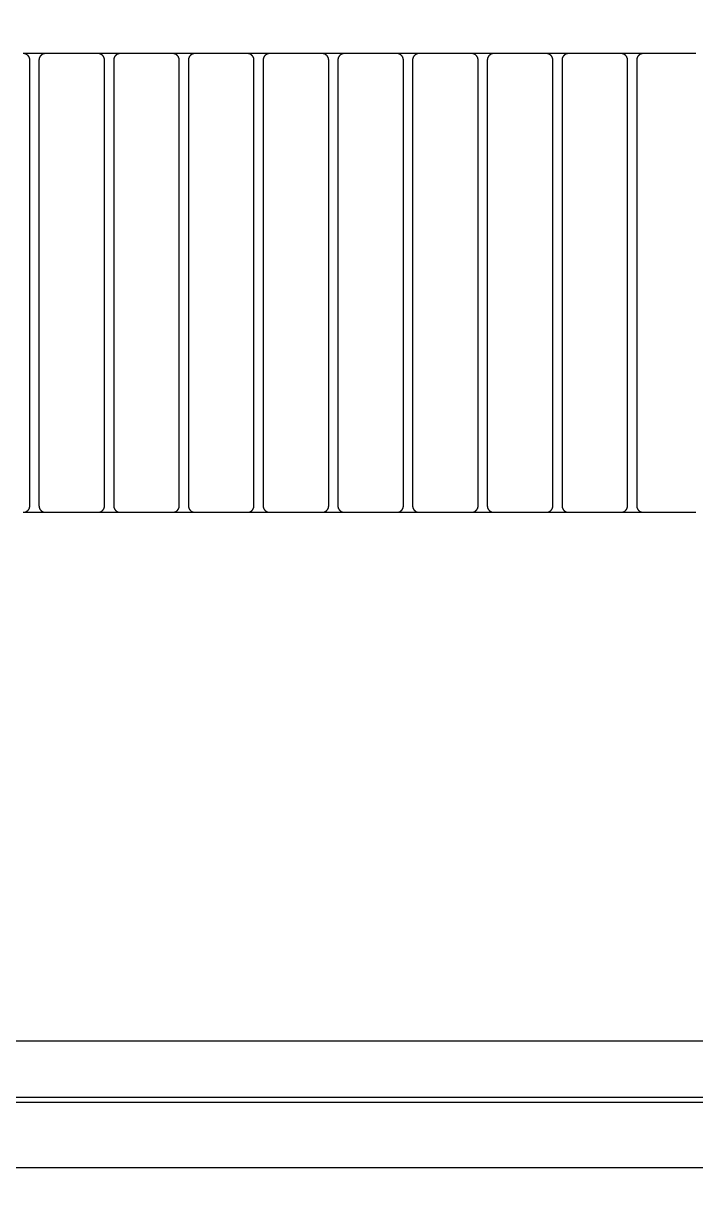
# Model space of a CAD drawing. Header units: millimetres. Extents: x -58335 to 291665, y -66693 to 213307.
# Drawn here: x 172670 to 173183, y -16766 to -15879 of the extents above; entities that cross this region are included whole.
import ezdxf

# ---------------------------------------------------------------- set-up
doc = ezdxf.new("R2010")
doc.units = ezdxf.units.MM
doc.header["$LTSCALE"] = 1000
for name, color, linetype in [('X-SITE$0$-MY-계획선', 253, 'Continuous'), ('X-SITE$0$-MY-녹지', 254, 'Continuous'), ('X-SITE$0$-MY-시설선', 254, 'Continuous'), ('X-SITE$0$-MY-시설선 wood', 254, 'Continuous')]:
    doc.layers.add(name, color=color, linetype=linetype)
pattern_1 = [(0, (-29382.5, 14650.24), (317.5, 317.5), [158.75, -476.25]), (90, (-29303.13, 14570.87), (-317.5, 317.5), [158.75, -476.25])]

# ---------------------------------------------------------------- blocks, each defined once
blk = doc.blocks.new('X-SITE$0$GPSP-100')
at = {"layer": 'X-SITE$0$-MY-시설선'}
for points in [[(2211.22, -750), (2227.78, -750)], [(2268.22, -750), (2284.78, -750)], [(2325.22, -750), (2341.78, -750)], [(2382.22, -750), (2398.78, -750)], [(2439.22, -750), (2455.78, -750)], [(2496.22, -750), (2512.78, -750)], [(2553.22, -750), (2569.78, -750)], [(2610.22, -750), (2626.78, -750)], [(2667.22, -750), (2683.78, -750)], [(2227.78, -1100), (2211.22, -1100)], [(2284.78, -1100), (2268.22, -1100)], [(2341.78, -1100), (2325.22, -1100)], [(2398.78, -1100), (2382.22, -1100)], [(2455.78, -1100), (2439.22, -1100)], [(2512.78, -1100), (2496.22, -1100)], [(2569.78, -1100), (2553.22, -1100)], [(2626.78, -1100), (2610.22, -1100)], [(2683.78, -1100), (2667.22, -1100)], [(1771.5, -1503.5), (2778.5, -1503.5)], [(2900, -1550), (400, -1550)], [(1771.5, -1546.5), (2778.5, -1546.5)]]:
    blk.add_lwpolyline(points, dxfattribs=at)
at = {"layer": 'X-SITE$0$-MY-시설선 wood'}
for points in [[(2171, -750), (2211, -750)], [(2211, -750), (2211.11, -750), (2211.22, -750), (2211.34, -750.01), (2211.45, -750.02), (2211.56, -750.03), (2211.68, -750.05), (2211.79, -750.06), (2211.91, -750.08), (2212.03, -750.11), (2212.14, -750.13), (2212.26, -750.16), (2212.38, -750.19), (2212.49, -750.23), (2212.61, -750.27), (2212.72, -750.31), (2212.84, -750.35), (2212.96, -750.4), (2213.07, -750.45), (2213.18, -750.5), (2213.3, -750.56), (2213.41, -750.62), (2213.52, -750.68), (2213.63, -750.75), (2213.74, -750.82), (2213.84, -750.89), (2213.95, -750.96), (2214.05, -751.04), (2214.15, -751.12), (2214.25, -751.2), (2214.35, -751.29), (2214.44, -751.37), (2214.54, -751.46), (2214.63, -751.56), (2214.71, -751.65), (2214.8, -751.75), (2214.88, -751.85), (2214.96, -751.95), (2215.04, -752.05), (2215.11, -752.16), (2215.18, -752.26), (2215.25, -752.37), (2215.32, -752.48), (2215.38, -752.59), (2215.44, -752.7), (2215.5, -752.82), (2215.55, -752.93), (2215.6, -753.04), (2215.65, -753.16), (2215.69, -753.28), (2215.73, -753.39), (2215.77, -753.51), (2215.81, -753.62), (2215.84, -753.74), (2215.87, -753.86), (2215.89, -753.97), (2215.92, -754.09), (2215.94, -754.21), (2215.95, -754.32), (2215.97, -754.44), (2215.98, -754.55), (2215.99, -754.66), (2216, -754.78), (2216, -754.89), (2216, -755)], [(2223, -755), (2223, -754.89), (2223, -754.78), (2223.01, -754.66), (2223.02, -754.55), (2223.03, -754.44), (2223.05, -754.32), (2223.06, -754.21), (2223.08, -754.09), (2223.11, -753.97), (2223.13, -753.86), (2223.16, -753.74), (2223.19, -753.62), (2223.23, -753.51), (2223.27, -753.39), (2223.31, -753.28), (2223.35, -753.16), (2223.4, -753.04), (2223.45, -752.93), (2223.5, -752.82), (2223.56, -752.7), (2223.62, -752.59), (2223.68, -752.48), (2223.75, -752.37), (2223.82, -752.26), (2223.89, -752.16), (2223.96, -752.05), (2224.04, -751.95), (2224.12, -751.85), (2224.2, -751.75), (2224.29, -751.65), (2224.37, -751.56), (2224.46, -751.46), (2224.56, -751.37), (2224.65, -751.29), (2224.75, -751.2), (2224.85, -751.12), (2224.95, -751.04), (2225.05, -750.96), (2225.16, -750.89), (2225.26, -750.82), (2225.37, -750.75), (2225.48, -750.68), (2225.59, -750.62), (2225.7, -750.56), (2225.82, -750.5), (2225.93, -750.45), (2226.04, -750.4), (2226.16, -750.35), (2226.28, -750.31), (2226.39, -750.27), (2226.51, -750.23), (2226.62, -750.19), (2226.74, -750.16), (2226.86, -750.13), (2226.97, -750.11), (2227.09, -750.08), (2227.21, -750.06), (2227.32, -750.05), (2227.44, -750.03), (2227.55, -750.02), (2227.66, -750.01), (2227.78, -750), (2227.89, -750), (2228, -750)], [(2228, -750), (2268, -750)], [(2268, -750), (2268.11, -750), (2268.22, -750), (2268.34, -750.01), (2268.45, -750.02), (2268.56, -750.03), (2268.68, -750.05), (2268.79, -750.06), (2268.91, -750.08), (2269.03, -750.11), (2269.14, -750.13), (2269.26, -750.16), (2269.38, -750.19), (2269.49, -750.23), (2269.61, -750.27), (2269.72, -750.31), (2269.84, -750.35), (2269.96, -750.4), (2270.07, -750.45), (2270.18, -750.5), (2270.3, -750.56), (2270.41, -750.62), (2270.52, -750.68), (2270.63, -750.75), (2270.74, -750.82), (2270.84, -750.89), (2270.95, -750.96), (2271.05, -751.04), (2271.15, -751.12), (2271.25, -751.2), (2271.35, -751.29), (2271.44, -751.37), (2271.54, -751.46), (2271.63, -751.56), (2271.71, -751.65), (2271.8, -751.75), (2271.88, -751.85), (2271.96, -751.95), (2272.04, -752.05), (2272.11, -752.16), (2272.18, -752.26), (2272.25, -752.37), (2272.32, -752.48), (2272.38, -752.59), (2272.44, -752.7), (2272.5, -752.82), (2272.55, -752.93), (2272.6, -753.04), (2272.65, -753.16), (2272.69, -753.28), (2272.73, -753.39), (2272.77, -753.51), (2272.81, -753.62), (2272.84, -753.74), (2272.87, -753.86), (2272.89, -753.97), (2272.92, -754.09), (2272.94, -754.21), (2272.95, -754.32), (2272.97, -754.44), (2272.98, -754.55), (2272.99, -754.66), (2273, -754.78), (2273, -754.89), (2273, -755)], [(2280, -755), (2280, -754.89), (2280, -754.78), (2280.01, -754.66), (2280.02, -754.55), (2280.03, -754.44), (2280.05, -754.32), (2280.06, -754.21), (2280.08, -754.09), (2280.11, -753.97), (2280.13, -753.86), (2280.16, -753.74), (2280.19, -753.62), (2280.23, -753.51), (2280.27, -753.39), (2280.31, -753.28), (2280.35, -753.16), (2280.4, -753.04), (2280.45, -752.93), (2280.5, -752.82), (2280.56, -752.7), (2280.62, -752.59), (2280.68, -752.48), (2280.75, -752.37), (2280.82, -752.26), (2280.89, -752.16), (2280.96, -752.05), (2281.04, -751.95), (2281.12, -751.85), (2281.2, -751.75), (2281.29, -751.65), (2281.37, -751.56), (2281.46, -751.46), (2281.56, -751.37), (2281.65, -751.29), (2281.75, -751.2), (2281.85, -751.12), (2281.95, -751.04), (2282.05, -750.96), (2282.16, -750.89), (2282.26, -750.82), (2282.37, -750.75), (2282.48, -750.68), (2282.59, -750.62), (2282.7, -750.56), (2282.82, -750.5), (2282.93, -750.45), (2283.04, -750.4), (2283.16, -750.35), (2283.28, -750.31), (2283.39, -750.27), (2283.51, -750.23), (2283.62, -750.19), (2283.74, -750.16), (2283.86, -750.13), (2283.97, -750.11), (2284.09, -750.08), (2284.21, -750.06), (2284.32, -750.05), (2284.44, -750.03), (2284.55, -750.02), (2284.66, -750.01), (2284.78, -750), (2284.89, -750), (2285, -750)], [(2285, -750), (2325, -750)], [(2325, -750), (2325.11, -750), (2325.22, -750), (2325.34, -750.01), (2325.45, -750.02), (2325.56, -750.03), (2325.68, -750.05), (2325.79, -750.06), (2325.91, -750.08), (2326.03, -750.11), (2326.14, -750.13), (2326.26, -750.16), (2326.38, -750.19), (2326.49, -750.23), (2326.61, -750.27), (2326.72, -750.31), (2326.84, -750.35), (2326.96, -750.4), (2327.07, -750.45), (2327.18, -750.5), (2327.3, -750.56), (2327.41, -750.62), (2327.52, -750.68), (2327.63, -750.75), (2327.74, -750.82), (2327.84, -750.89), (2327.95, -750.96), (2328.05, -751.04), (2328.15, -751.12), (2328.25, -751.2), (2328.35, -751.29), (2328.44, -751.37), (2328.54, -751.46), (2328.63, -751.56), (2328.71, -751.65), (2328.8, -751.75), (2328.88, -751.85), (2328.96, -751.95), (2329.04, -752.05), (2329.11, -752.16), (2329.18, -752.26), (2329.25, -752.37), (2329.32, -752.48), (2329.38, -752.59), (2329.44, -752.7), (2329.5, -752.82), (2329.55, -752.93), (2329.6, -753.04), (2329.65, -753.16), (2329.69, -753.28), (2329.73, -753.39), (2329.77, -753.51), (2329.81, -753.62), (2329.84, -753.74), (2329.87, -753.86), (2329.89, -753.97), (2329.92, -754.09), (2329.94, -754.21), (2329.95, -754.32), (2329.97, -754.44), (2329.98, -754.55), (2329.99, -754.66), (2330, -754.78), (2330, -754.89), (2330, -755)], [(2337, -755), (2337, -754.89), (2337, -754.78), (2337.01, -754.66), (2337.02, -754.55), (2337.03, -754.44), (2337.05, -754.32), (2337.06, -754.21), (2337.08, -754.09), (2337.11, -753.97), (2337.13, -753.86), (2337.16, -753.74), (2337.19, -753.62), (2337.23, -753.51), (2337.27, -753.39), (2337.31, -753.28), (2337.35, -753.16), (2337.4, -753.04), (2337.45, -752.93), (2337.5, -752.82), (2337.56, -752.7), (2337.62, -752.59), (2337.68, -752.48), (2337.75, -752.37), (2337.82, -752.26), (2337.89, -752.16), (2337.96, -752.05), (2338.04, -751.95), (2338.12, -751.85), (2338.2, -751.75), (2338.29, -751.65), (2338.37, -751.56), (2338.46, -751.46), (2338.56, -751.37), (2338.65, -751.29), (2338.75, -751.2), (2338.85, -751.12), (2338.95, -751.04), (2339.05, -750.96), (2339.16, -750.89), (2339.26, -750.82), (2339.37, -750.75), (2339.48, -750.68), (2339.59, -750.62), (2339.7, -750.56), (2339.82, -750.5), (2339.93, -750.45), (2340.04, -750.4), (2340.16, -750.35), (2340.28, -750.31), (2340.39, -750.27), (2340.51, -750.23), (2340.62, -750.19), (2340.74, -750.16), (2340.86, -750.13), (2340.97, -750.11), (2341.09, -750.08), (2341.21, -750.06), (2341.32, -750.05), (2341.44, -750.03), (2341.55, -750.02), (2341.66, -750.01), (2341.78, -750), (2341.89, -750), (2342, -750)], [(2342, -750), (2382, -750)], [(2382, -750), (2382.11, -750), (2382.22, -750), (2382.34, -750.01), (2382.45, -750.02), (2382.56, -750.03), (2382.68, -750.05), (2382.79, -750.06), (2382.91, -750.08), (2383.03, -750.11), (2383.14, -750.13), (2383.26, -750.16), (2383.38, -750.19), (2383.49, -750.23), (2383.61, -750.27), (2383.72, -750.31), (2383.84, -750.35), (2383.96, -750.4), (2384.07, -750.45), (2384.18, -750.5), (2384.3, -750.56), (2384.41, -750.62), (2384.52, -750.68), (2384.63, -750.75), (2384.74, -750.82), (2384.84, -750.89), (2384.95, -750.96), (2385.05, -751.04), (2385.15, -751.12), (2385.25, -751.2), (2385.35, -751.29), (2385.44, -751.37), (2385.54, -751.46), (2385.63, -751.56), (2385.71, -751.65), (2385.8, -751.75), (2385.88, -751.85), (2385.96, -751.95), (2386.04, -752.05), (2386.11, -752.16), (2386.18, -752.26), (2386.25, -752.37), (2386.32, -752.48), (2386.38, -752.59), (2386.44, -752.7), (2386.5, -752.82), (2386.55, -752.93), (2386.6, -753.04), (2386.65, -753.16), (2386.69, -753.28), (2386.73, -753.39), (2386.77, -753.51), (2386.81, -753.62), (2386.84, -753.74), (2386.87, -753.86), (2386.89, -753.97), (2386.92, -754.09), (2386.94, -754.21), (2386.95, -754.32), (2386.97, -754.44), (2386.98, -754.55), (2386.99, -754.66), (2387, -754.78), (2387, -754.89), (2387, -755)], [(2394, -755), (2394, -754.89), (2394, -754.78), (2394.01, -754.66), (2394.02, -754.55), (2394.03, -754.44), (2394.05, -754.32), (2394.06, -754.21), (2394.08, -754.09), (2394.11, -753.97), (2394.13, -753.86), (2394.16, -753.74), (2394.19, -753.62), (2394.23, -753.51), (2394.27, -753.39), (2394.31, -753.28), (2394.35, -753.16), (2394.4, -753.04), (2394.45, -752.93), (2394.5, -752.82), (2394.56, -752.7), (2394.62, -752.59), (2394.68, -752.48), (2394.75, -752.37), (2394.82, -752.26), (2394.89, -752.16), (2394.96, -752.05), (2395.04, -751.95), (2395.12, -751.85), (2395.2, -751.75), (2395.29, -751.65), (2395.37, -751.56), (2395.46, -751.46), (2395.56, -751.37), (2395.65, -751.29), (2395.75, -751.2), (2395.85, -751.12), (2395.95, -751.04), (2396.05, -750.96), (2396.16, -750.89), (2396.26, -750.82), (2396.37, -750.75), (2396.48, -750.68), (2396.59, -750.62), (2396.7, -750.56), (2396.82, -750.5), (2396.93, -750.45), (2397.04, -750.4), (2397.16, -750.35), (2397.28, -750.31), (2397.39, -750.27), (2397.51, -750.23), (2397.62, -750.19), (2397.74, -750.16), (2397.86, -750.13), (2397.97, -750.11), (2398.09, -750.08), (2398.21, -750.06), (2398.32, -750.05), (2398.44, -750.03), (2398.55, -750.02), (2398.66, -750.01), (2398.78, -750), (2398.89, -750), (2399, -750)], [(2399, -750), (2439, -750)], [(2439, -750), (2439.11, -750), (2439.22, -750), (2439.34, -750.01), (2439.45, -750.02), (2439.56, -750.03), (2439.68, -750.05), (2439.79, -750.06), (2439.91, -750.08), (2440.03, -750.11), (2440.14, -750.13), (2440.26, -750.16), (2440.38, -750.19), (2440.49, -750.23), (2440.61, -750.27), (2440.72, -750.31), (2440.84, -750.35), (2440.96, -750.4), (2441.07, -750.45), (2441.18, -750.5), (2441.3, -750.56), (2441.41, -750.62), (2441.52, -750.68), (2441.63, -750.75), (2441.74, -750.82), (2441.84, -750.89), (2441.95, -750.96), (2442.05, -751.04), (2442.15, -751.12), (2442.25, -751.2), (2442.35, -751.29), (2442.44, -751.37), (2442.54, -751.46), (2442.63, -751.56), (2442.71, -751.65), (2442.8, -751.75), (2442.88, -751.85), (2442.96, -751.95), (2443.04, -752.05), (2443.11, -752.16), (2443.18, -752.26), (2443.25, -752.37), (2443.32, -752.48), (2443.38, -752.59), (2443.44, -752.7), (2443.5, -752.82), (2443.55, -752.93), (2443.6, -753.04), (2443.65, -753.16), (2443.69, -753.28), (2443.73, -753.39), (2443.77, -753.51), (2443.81, -753.62), (2443.84, -753.74), (2443.87, -753.86), (2443.89, -753.97), (2443.92, -754.09), (2443.94, -754.21), (2443.95, -754.32), (2443.97, -754.44), (2443.98, -754.55), (2443.99, -754.66), (2444, -754.78), (2444, -754.89), (2444, -755)], [(2451, -755), (2451, -754.89), (2451, -754.78), (2451.01, -754.66), (2451.02, -754.55), (2451.03, -754.44), (2451.05, -754.32), (2451.06, -754.21), (2451.08, -754.09), (2451.11, -753.97), (2451.13, -753.86), (2451.16, -753.74), (2451.19, -753.62), (2451.23, -753.51), (2451.27, -753.39), (2451.31, -753.28), (2451.35, -753.16), (2451.4, -753.04), (2451.45, -752.93), (2451.5, -752.82), (2451.56, -752.7), (2451.62, -752.59), (2451.68, -752.48), (2451.75, -752.37), (2451.82, -752.26), (2451.89, -752.16), (2451.96, -752.05), (2452.04, -751.95), (2452.12, -751.85), (2452.2, -751.75), (2452.29, -751.65), (2452.37, -751.56), (2452.46, -751.46), (2452.56, -751.37), (2452.65, -751.29), (2452.75, -751.2), (2452.85, -751.12), (2452.95, -751.04), (2453.05, -750.96), (2453.16, -750.89), (2453.26, -750.82), (2453.37, -750.75), (2453.48, -750.68), (2453.59, -750.62), (2453.7, -750.56), (2453.82, -750.5), (2453.93, -750.45), (2454.04, -750.4), (2454.16, -750.35), (2454.28, -750.31), (2454.39, -750.27), (2454.51, -750.23), (2454.62, -750.19), (2454.74, -750.16), (2454.86, -750.13), (2454.97, -750.11), (2455.09, -750.08), (2455.21, -750.06), (2455.32, -750.05), (2455.44, -750.03), (2455.55, -750.02), (2455.66, -750.01), (2455.78, -750), (2455.89, -750), (2456, -750)], [(2456, -750), (2496, -750)], [(2496, -750), (2496.11, -750), (2496.22, -750), (2496.34, -750.01), (2496.45, -750.02), (2496.56, -750.03), (2496.68, -750.05), (2496.79, -750.06), (2496.91, -750.08), (2497.03, -750.11), (2497.14, -750.13), (2497.26, -750.16), (2497.38, -750.19), (2497.49, -750.23), (2497.61, -750.27), (2497.72, -750.31), (2497.84, -750.35), (2497.96, -750.4), (2498.07, -750.45), (2498.18, -750.5), (2498.3, -750.56), (2498.41, -750.62), (2498.52, -750.68), (2498.63, -750.75), (2498.74, -750.82), (2498.84, -750.89), (2498.95, -750.96), (2499.05, -751.04), (2499.15, -751.12), (2499.25, -751.2), (2499.35, -751.29), (2499.44, -751.37), (2499.54, -751.46), (2499.63, -751.56), (2499.71, -751.65), (2499.8, -751.75), (2499.88, -751.85), (2499.96, -751.95), (2500.04, -752.05), (2500.11, -752.16), (2500.18, -752.26), (2500.25, -752.37), (2500.32, -752.48), (2500.38, -752.59), (2500.44, -752.7), (2500.5, -752.82), (2500.55, -752.93), (2500.6, -753.04), (2500.65, -753.16), (2500.69, -753.28), (2500.73, -753.39), (2500.77, -753.51), (2500.81, -753.62), (2500.84, -753.74), (2500.87, -753.86), (2500.89, -753.97), (2500.92, -754.09), (2500.94, -754.21), (2500.95, -754.32), (2500.97, -754.44), (2500.98, -754.55), (2500.99, -754.66), (2501, -754.78), (2501, -754.89), (2501, -755)], [(2508, -755), (2508, -754.89), (2508, -754.78), (2508.01, -754.66), (2508.02, -754.55), (2508.03, -754.44), (2508.05, -754.32), (2508.06, -754.21), (2508.08, -754.09), (2508.11, -753.97), (2508.13, -753.86), (2508.16, -753.74), (2508.19, -753.62), (2508.23, -753.51), (2508.27, -753.39), (2508.31, -753.28), (2508.35, -753.16), (2508.4, -753.04), (2508.45, -752.93), (2508.5, -752.82), (2508.56, -752.7), (2508.62, -752.59), (2508.68, -752.48), (2508.75, -752.37), (2508.82, -752.26), (2508.89, -752.16), (2508.96, -752.05), (2509.04, -751.95), (2509.12, -751.85), (2509.2, -751.75), (2509.29, -751.65), (2509.37, -751.56), (2509.46, -751.46), (2509.56, -751.37), (2509.65, -751.29), (2509.75, -751.2), (2509.85, -751.12), (2509.95, -751.04), (2510.05, -750.96), (2510.16, -750.89), (2510.26, -750.82), (2510.37, -750.75), (2510.48, -750.68), (2510.59, -750.62), (2510.7, -750.56), (2510.82, -750.5), (2510.93, -750.45), (2511.04, -750.4), (2511.16, -750.35), (2511.28, -750.31), (2511.39, -750.27), (2511.51, -750.23), (2511.62, -750.19), (2511.74, -750.16), (2511.86, -750.13), (2511.97, -750.11), (2512.09, -750.08), (2512.21, -750.06), (2512.32, -750.05), (2512.44, -750.03), (2512.55, -750.02), (2512.66, -750.01), (2512.78, -750), (2512.89, -750), (2513, -750)], [(2513, -750), (2553, -750)], [(2553, -750), (2553.11, -750), (2553.22, -750), (2553.34, -750.01), (2553.45, -750.02), (2553.56, -750.03), (2553.68, -750.05), (2553.79, -750.06), (2553.91, -750.08), (2554.03, -750.11), (2554.14, -750.13), (2554.26, -750.16), (2554.38, -750.19), (2554.49, -750.23), (2554.61, -750.27), (2554.72, -750.31), (2554.84, -750.35), (2554.96, -750.4), (2555.07, -750.45), (2555.18, -750.5), (2555.3, -750.56), (2555.41, -750.62), (2555.52, -750.68), (2555.63, -750.75), (2555.74, -750.82), (2555.84, -750.89), (2555.95, -750.96), (2556.05, -751.04), (2556.15, -751.12), (2556.25, -751.2), (2556.35, -751.29), (2556.44, -751.37), (2556.54, -751.46), (2556.63, -751.56), (2556.71, -751.65), (2556.8, -751.75), (2556.88, -751.85), (2556.96, -751.95), (2557.04, -752.05), (2557.11, -752.16), (2557.18, -752.26), (2557.25, -752.37), (2557.32, -752.48), (2557.38, -752.59), (2557.44, -752.7), (2557.5, -752.82), (2557.55, -752.93), (2557.6, -753.04), (2557.65, -753.16), (2557.69, -753.28), (2557.73, -753.39), (2557.77, -753.51), (2557.81, -753.62), (2557.84, -753.74), (2557.87, -753.86), (2557.89, -753.97), (2557.92, -754.09), (2557.94, -754.21), (2557.95, -754.32), (2557.97, -754.44), (2557.98, -754.55), (2557.99, -754.66), (2558, -754.78), (2558, -754.89), (2558, -755)], [(2565, -755), (2565, -754.89), (2565, -754.78), (2565.01, -754.66), (2565.02, -754.55), (2565.03, -754.44), (2565.05, -754.32), (2565.06, -754.21), (2565.08, -754.09), (2565.11, -753.97), (2565.13, -753.86), (2565.16, -753.74), (2565.19, -753.62), (2565.23, -753.51), (2565.27, -753.39), (2565.31, -753.28), (2565.35, -753.16), (2565.4, -753.04), (2565.45, -752.93), (2565.5, -752.82), (2565.56, -752.7), (2565.62, -752.59), (2565.68, -752.48), (2565.75, -752.37), (2565.82, -752.26), (2565.89, -752.16), (2565.96, -752.05), (2566.04, -751.95), (2566.12, -751.85), (2566.2, -751.75), (2566.29, -751.65), (2566.37, -751.56), (2566.46, -751.46), (2566.56, -751.37), (2566.65, -751.29), (2566.75, -751.2), (2566.85, -751.12), (2566.95, -751.04), (2567.05, -750.96), (2567.16, -750.89), (2567.26, -750.82), (2567.37, -750.75), (2567.48, -750.68), (2567.59, -750.62), (2567.7, -750.56), (2567.82, -750.5), (2567.93, -750.45), (2568.04, -750.4), (2568.16, -750.35), (2568.28, -750.31), (2568.39, -750.27), (2568.51, -750.23), (2568.62, -750.19), (2568.74, -750.16), (2568.86, -750.13), (2568.97, -750.11), (2569.09, -750.08), (2569.21, -750.06), (2569.32, -750.05), (2569.44, -750.03), (2569.55, -750.02), (2569.66, -750.01), (2569.78, -750), (2569.89, -750), (2570, -750)], [(2570, -750), (2610, -750)], [(2610, -750), (2610.11, -750), (2610.22, -750), (2610.34, -750.01), (2610.45, -750.02), (2610.56, -750.03), (2610.68, -750.05), (2610.79, -750.06), (2610.91, -750.08), (2611.03, -750.11), (2611.14, -750.13), (2611.26, -750.16), (2611.38, -750.19), (2611.49, -750.23), (2611.61, -750.27), (2611.72, -750.31), (2611.84, -750.35), (2611.96, -750.4), (2612.07, -750.45), (2612.18, -750.5), (2612.3, -750.56), (2612.41, -750.62), (2612.52, -750.68), (2612.63, -750.75), (2612.74, -750.82), (2612.84, -750.89), (2612.95, -750.96), (2613.05, -751.04), (2613.15, -751.12), (2613.25, -751.2), (2613.35, -751.29), (2613.44, -751.37), (2613.54, -751.46), (2613.63, -751.56), (2613.71, -751.65), (2613.8, -751.75), (2613.88, -751.85), (2613.96, -751.95), (2614.04, -752.05), (2614.11, -752.16), (2614.18, -752.26), (2614.25, -752.37), (2614.32, -752.48), (2614.38, -752.59), (2614.44, -752.7), (2614.5, -752.82), (2614.55, -752.93), (2614.6, -753.04), (2614.65, -753.16), (2614.69, -753.28), (2614.73, -753.39), (2614.77, -753.51), (2614.81, -753.62), (2614.84, -753.74), (2614.87, -753.86), (2614.89, -753.97), (2614.92, -754.09), (2614.94, -754.21), (2614.95, -754.32), (2614.97, -754.44), (2614.98, -754.55), (2614.99, -754.66), (2615, -754.78), (2615, -754.89), (2615, -755)], [(2622, -755), (2622, -754.89), (2622, -754.78), (2622.01, -754.66), (2622.02, -754.55), (2622.03, -754.44), (2622.05, -754.32), (2622.06, -754.21), (2622.08, -754.09), (2622.11, -753.97), (2622.13, -753.86), (2622.16, -753.74), (2622.19, -753.62), (2622.23, -753.51), (2622.27, -753.39), (2622.31, -753.28), (2622.35, -753.16), (2622.4, -753.04), (2622.45, -752.93), (2622.5, -752.82), (2622.56, -752.7), (2622.62, -752.59), (2622.68, -752.48), (2622.75, -752.37), (2622.82, -752.26), (2622.89, -752.16), (2622.96, -752.05), (2623.04, -751.95), (2623.12, -751.85), (2623.2, -751.75), (2623.29, -751.65), (2623.37, -751.56), (2623.46, -751.46), (2623.56, -751.37), (2623.65, -751.29), (2623.75, -751.2), (2623.85, -751.12), (2623.95, -751.04), (2624.05, -750.96), (2624.16, -750.89), (2624.26, -750.82), (2624.37, -750.75), (2624.48, -750.68), (2624.59, -750.62), (2624.7, -750.56), (2624.82, -750.5), (2624.93, -750.45), (2625.04, -750.4), (2625.16, -750.35), (2625.28, -750.31), (2625.39, -750.27), (2625.51, -750.23), (2625.62, -750.19), (2625.74, -750.16), (2625.86, -750.13), (2625.97, -750.11), (2626.09, -750.08), (2626.21, -750.06), (2626.32, -750.05), (2626.44, -750.03), (2626.55, -750.02), (2626.66, -750.01), (2626.78, -750), (2626.89, -750), (2627, -750)], [(2627, -750), (2667, -750)], [(2667, -750), (2667.11, -750), (2667.22, -750), (2667.34, -750.01), (2667.45, -750.02), (2667.56, -750.03), (2667.68, -750.05), (2667.79, -750.06), (2667.91, -750.08), (2668.03, -750.11), (2668.14, -750.13), (2668.26, -750.16), (2668.38, -750.19), (2668.49, -750.23), (2668.61, -750.27), (2668.72, -750.31), (2668.84, -750.35), (2668.96, -750.4), (2669.07, -750.45), (2669.18, -750.5), (2669.3, -750.56), (2669.41, -750.62), (2669.52, -750.68), (2669.63, -750.75), (2669.74, -750.82), (2669.84, -750.89), (2669.95, -750.96), (2670.05, -751.04), (2670.15, -751.12), (2670.25, -751.2), (2670.35, -751.29), (2670.44, -751.37), (2670.54, -751.46), (2670.63, -751.56), (2670.71, -751.65), (2670.8, -751.75), (2670.88, -751.85), (2670.96, -751.95), (2671.04, -752.05), (2671.11, -752.16), (2671.18, -752.26), (2671.25, -752.37), (2671.32, -752.48), (2671.38, -752.59), (2671.44, -752.7), (2671.5, -752.82), (2671.55, -752.93), (2671.6, -753.04), (2671.65, -753.16), (2671.69, -753.28), (2671.73, -753.39), (2671.77, -753.51), (2671.81, -753.62), (2671.84, -753.74), (2671.87, -753.86), (2671.89, -753.97), (2671.92, -754.09), (2671.94, -754.21), (2671.95, -754.32), (2671.97, -754.44), (2671.98, -754.55), (2671.99, -754.66), (2672, -754.78), (2672, -754.89), (2672, -755)], [(2679, -755), (2679, -754.89), (2679, -754.78), (2679.01, -754.66), (2679.02, -754.55), (2679.03, -754.44), (2679.05, -754.32), (2679.06, -754.21), (2679.08, -754.09), (2679.11, -753.97), (2679.13, -753.86), (2679.16, -753.74), (2679.19, -753.62), (2679.23, -753.51), (2679.27, -753.39), (2679.31, -753.28), (2679.35, -753.16), (2679.4, -753.04), (2679.45, -752.93), (2679.5, -752.82), (2679.56, -752.7), (2679.62, -752.59), (2679.68, -752.48), (2679.75, -752.37), (2679.82, -752.26), (2679.89, -752.16), (2679.96, -752.05), (2680.04, -751.95), (2680.12, -751.85), (2680.2, -751.75), (2680.29, -751.65), (2680.37, -751.56), (2680.46, -751.46), (2680.56, -751.37), (2680.65, -751.29), (2680.75, -751.2), (2680.85, -751.12), (2680.95, -751.04), (2681.05, -750.96), (2681.16, -750.89), (2681.26, -750.82), (2681.37, -750.75), (2681.48, -750.68), (2681.59, -750.62), (2681.7, -750.56), (2681.82, -750.5), (2681.93, -750.45), (2682.04, -750.4), (2682.16, -750.35), (2682.28, -750.31), (2682.39, -750.27), (2682.51, -750.23), (2682.62, -750.19), (2682.74, -750.16), (2682.86, -750.13), (2682.97, -750.11), (2683.09, -750.08), (2683.21, -750.06), (2683.32, -750.05), (2683.44, -750.03), (2683.55, -750.02), (2683.66, -750.01), (2683.78, -750), (2683.89, -750), (2684, -750)], [(2216, -755), (2216, -1095)], [(2223, -1095), (2223, -755)], [(2273, -755), (2273, -1095)], [(2280, -1095), (2280, -755)], [(2330, -755), (2330, -1095)], [(2337, -1095), (2337, -755)], [(2387, -755), (2387, -1095)], [(2394, -1095), (2394, -755)], [(2444, -755), (2444, -1095)], [(2451, -1095), (2451, -755)], [(2501, -755), (2501, -1095)], [(2508, -1095), (2508, -755)], [(2558, -755), (2558, -1095)], [(2565, -1095), (2565, -755)], [(2615, -755), (2615, -1095)], [(2622, -1095), (2622, -755)], [(2672, -755), (2672, -1095)], [(2679, -1095), (2679, -755)], [(2211, -1100), (2171, -1100)], [(2216, -1095), (2216, -1095.11), (2216, -1095.22), (2215.99, -1095.34), (2215.98, -1095.45), (2215.97, -1095.56), (2215.95, -1095.68), (2215.94, -1095.79), (2215.92, -1095.91), (2215.89, -1096.03), (2215.87, -1096.14), (2215.84, -1096.26), (2215.81, -1096.38), (2215.77, -1096.49), (2215.73, -1096.61), (2215.69, -1096.72), (2215.65, -1096.84), (2215.6, -1096.96), (2215.55, -1097.07), (2215.5, -1097.18), (2215.44, -1097.3), (2215.38, -1097.41), (2215.32, -1097.52), (2215.25, -1097.63), (2215.18, -1097.74), (2215.11, -1097.84), (2215.04, -1097.95), (2214.96, -1098.05), (2214.88, -1098.15), (2214.8, -1098.25), (2214.71, -1098.35), (2214.63, -1098.44), (2214.54, -1098.54), (2214.44, -1098.63), (2214.35, -1098.71), (2214.25, -1098.8), (2214.15, -1098.88), (2214.05, -1098.96), (2213.95, -1099.04), (2213.84, -1099.11), (2213.74, -1099.18), (2213.63, -1099.25), (2213.52, -1099.32), (2213.41, -1099.38), (2213.3, -1099.44), (2213.18, -1099.5), (2213.07, -1099.55), (2212.96, -1099.6), (2212.84, -1099.65), (2212.72, -1099.69), (2212.61, -1099.73), (2212.49, -1099.77), (2212.38, -1099.81), (2212.26, -1099.84), (2212.14, -1099.87), (2212.03, -1099.89), (2211.91, -1099.92), (2211.79, -1099.94), (2211.68, -1099.95), (2211.56, -1099.97), (2211.45, -1099.98), (2211.34, -1099.99), (2211.22, -1100), (2211.11, -1100), (2211, -1100)], [(2228, -1100), (2227.89, -1100), (2227.78, -1100), (2227.66, -1099.99), (2227.55, -1099.98), (2227.44, -1099.97), (2227.32, -1099.95), (2227.21, -1099.94), (2227.09, -1099.92), (2226.97, -1099.89), (2226.86, -1099.87), (2226.74, -1099.84), (2226.62, -1099.81), (2226.51, -1099.77), (2226.39, -1099.73), (2226.28, -1099.69), (2226.16, -1099.65), (2226.04, -1099.6), (2225.93, -1099.55), (2225.82, -1099.5), (2225.7, -1099.44), (2225.59, -1099.38), (2225.48, -1099.32), (2225.37, -1099.25), (2225.26, -1099.18), (2225.16, -1099.11), (2225.05, -1099.04), (2224.95, -1098.96), (2224.85, -1098.88), (2224.75, -1098.8), (2224.65, -1098.71), (2224.56, -1098.63), (2224.46, -1098.54), (2224.37, -1098.44), (2224.29, -1098.35), (2224.2, -1098.25), (2224.12, -1098.15), (2224.04, -1098.05), (2223.96, -1097.95), (2223.89, -1097.84), (2223.82, -1097.74), (2223.75, -1097.63), (2223.68, -1097.52), (2223.62, -1097.41), (2223.56, -1097.3), (2223.5, -1097.18), (2223.45, -1097.07), (2223.4, -1096.96), (2223.35, -1096.84), (2223.31, -1096.72), (2223.27, -1096.61), (2223.23, -1096.49), (2223.19, -1096.38), (2223.16, -1096.26), (2223.13, -1096.14), (2223.11, -1096.03), (2223.08, -1095.91), (2223.06, -1095.79), (2223.05, -1095.68), (2223.03, -1095.56), (2223.02, -1095.45), (2223.01, -1095.34), (2223, -1095.22), (2223, -1095.11), (2223, -1095)], [(2268, -1100), (2228, -1100)], [(2273, -1095), (2273, -1095.11), (2273, -1095.22), (2272.99, -1095.34), (2272.98, -1095.45), (2272.97, -1095.56), (2272.95, -1095.68), (2272.94, -1095.79), (2272.92, -1095.91), (2272.89, -1096.03), (2272.87, -1096.14), (2272.84, -1096.26), (2272.81, -1096.38), (2272.77, -1096.49), (2272.73, -1096.61), (2272.69, -1096.72), (2272.65, -1096.84), (2272.6, -1096.96), (2272.55, -1097.07), (2272.5, -1097.18), (2272.44, -1097.3), (2272.38, -1097.41), (2272.32, -1097.52), (2272.25, -1097.63), (2272.18, -1097.74), (2272.11, -1097.84), (2272.04, -1097.95), (2271.96, -1098.05), (2271.88, -1098.15), (2271.8, -1098.25), (2271.71, -1098.35), (2271.63, -1098.44), (2271.54, -1098.54), (2271.44, -1098.63), (2271.35, -1098.71), (2271.25, -1098.8), (2271.15, -1098.88), (2271.05, -1098.96), (2270.95, -1099.04), (2270.84, -1099.11), (2270.74, -1099.18), (2270.63, -1099.25), (2270.52, -1099.32), (2270.41, -1099.38), (2270.3, -1099.44), (2270.18, -1099.5), (2270.07, -1099.55), (2269.96, -1099.6), (2269.84, -1099.65), (2269.72, -1099.69), (2269.61, -1099.73), (2269.49, -1099.77), (2269.38, -1099.81), (2269.26, -1099.84), (2269.14, -1099.87), (2269.03, -1099.89), (2268.91, -1099.92), (2268.79, -1099.94), (2268.68, -1099.95), (2268.56, -1099.97), (2268.45, -1099.98), (2268.34, -1099.99), (2268.22, -1100), (2268.11, -1100), (2268, -1100)], [(2285, -1100), (2284.89, -1100), (2284.78, -1100), (2284.66, -1099.99), (2284.55, -1099.98), (2284.44, -1099.97), (2284.32, -1099.95), (2284.21, -1099.94), (2284.09, -1099.92), (2283.97, -1099.89), (2283.86, -1099.87), (2283.74, -1099.84), (2283.62, -1099.81), (2283.51, -1099.77), (2283.39, -1099.73), (2283.28, -1099.69), (2283.16, -1099.65), (2283.04, -1099.6), (2282.93, -1099.55), (2282.82, -1099.5), (2282.7, -1099.44), (2282.59, -1099.38), (2282.48, -1099.32), (2282.37, -1099.25), (2282.26, -1099.18), (2282.16, -1099.11), (2282.05, -1099.04), (2281.95, -1098.96), (2281.85, -1098.88), (2281.75, -1098.8), (2281.65, -1098.71), (2281.56, -1098.63), (2281.46, -1098.54), (2281.37, -1098.44), (2281.29, -1098.35), (2281.2, -1098.25), (2281.12, -1098.15), (2281.04, -1098.05), (2280.96, -1097.95), (2280.89, -1097.84), (2280.82, -1097.74), (2280.75, -1097.63), (2280.68, -1097.52), (2280.62, -1097.41), (2280.56, -1097.3), (2280.5, -1097.18), (2280.45, -1097.07), (2280.4, -1096.96), (2280.35, -1096.84), (2280.31, -1096.72), (2280.27, -1096.61), (2280.23, -1096.49), (2280.19, -1096.38), (2280.16, -1096.26), (2280.13, -1096.14), (2280.11, -1096.03), (2280.08, -1095.91), (2280.06, -1095.79), (2280.05, -1095.68), (2280.03, -1095.56), (2280.02, -1095.45), (2280.01, -1095.34), (2280, -1095.22), (2280, -1095.11), (2280, -1095)], [(2325, -1100), (2285, -1100)], [(2330, -1095), (2330, -1095.11), (2330, -1095.22), (2329.99, -1095.34), (2329.98, -1095.45), (2329.97, -1095.56), (2329.95, -1095.68), (2329.94, -1095.79), (2329.92, -1095.91), (2329.89, -1096.03), (2329.87, -1096.14), (2329.84, -1096.26), (2329.81, -1096.38), (2329.77, -1096.49), (2329.73, -1096.61), (2329.69, -1096.72), (2329.65, -1096.84), (2329.6, -1096.96), (2329.55, -1097.07), (2329.5, -1097.18), (2329.44, -1097.3), (2329.38, -1097.41), (2329.32, -1097.52), (2329.25, -1097.63), (2329.18, -1097.74), (2329.11, -1097.84), (2329.04, -1097.95), (2328.96, -1098.05), (2328.88, -1098.15), (2328.8, -1098.25), (2328.71, -1098.35), (2328.63, -1098.44), (2328.54, -1098.54), (2328.44, -1098.63), (2328.35, -1098.71), (2328.25, -1098.8), (2328.15, -1098.88), (2328.05, -1098.96), (2327.95, -1099.04), (2327.84, -1099.11), (2327.74, -1099.18), (2327.63, -1099.25), (2327.52, -1099.32), (2327.41, -1099.38), (2327.3, -1099.44), (2327.18, -1099.5), (2327.07, -1099.55), (2326.96, -1099.6), (2326.84, -1099.65), (2326.72, -1099.69), (2326.61, -1099.73), (2326.49, -1099.77), (2326.38, -1099.81), (2326.26, -1099.84), (2326.14, -1099.87), (2326.03, -1099.89), (2325.91, -1099.92), (2325.79, -1099.94), (2325.68, -1099.95), (2325.56, -1099.97), (2325.45, -1099.98), (2325.34, -1099.99), (2325.22, -1100), (2325.11, -1100), (2325, -1100)], [(2342, -1100), (2341.89, -1100), (2341.78, -1100), (2341.66, -1099.99), (2341.55, -1099.98), (2341.44, -1099.97), (2341.32, -1099.95), (2341.21, -1099.94), (2341.09, -1099.92), (2340.97, -1099.89), (2340.86, -1099.87), (2340.74, -1099.84), (2340.62, -1099.81), (2340.51, -1099.77), (2340.39, -1099.73), (2340.28, -1099.69), (2340.16, -1099.65), (2340.04, -1099.6), (2339.93, -1099.55), (2339.82, -1099.5), (2339.7, -1099.44), (2339.59, -1099.38), (2339.48, -1099.32), (2339.37, -1099.25), (2339.26, -1099.18), (2339.16, -1099.11), (2339.05, -1099.04), (2338.95, -1098.96), (2338.85, -1098.88), (2338.75, -1098.8), (2338.65, -1098.71), (2338.56, -1098.63), (2338.46, -1098.54), (2338.37, -1098.44), (2338.29, -1098.35), (2338.2, -1098.25), (2338.12, -1098.15), (2338.04, -1098.05), (2337.96, -1097.95), (2337.89, -1097.84), (2337.82, -1097.74), (2337.75, -1097.63), (2337.68, -1097.52), (2337.62, -1097.41), (2337.56, -1097.3), (2337.5, -1097.18), (2337.45, -1097.07), (2337.4, -1096.96), (2337.35, -1096.84), (2337.31, -1096.72), (2337.27, -1096.61), (2337.23, -1096.49), (2337.19, -1096.38), (2337.16, -1096.26), (2337.13, -1096.14), (2337.11, -1096.03), (2337.08, -1095.91), (2337.06, -1095.79), (2337.05, -1095.68), (2337.03, -1095.56), (2337.02, -1095.45), (2337.01, -1095.34), (2337, -1095.22), (2337, -1095.11), (2337, -1095)], [(2382, -1100), (2342, -1100)], [(2387, -1095), (2387, -1095.11), (2387, -1095.22), (2386.99, -1095.34), (2386.98, -1095.45), (2386.97, -1095.56), (2386.95, -1095.68), (2386.94, -1095.79), (2386.92, -1095.91), (2386.89, -1096.03), (2386.87, -1096.14), (2386.84, -1096.26), (2386.81, -1096.38), (2386.77, -1096.49), (2386.73, -1096.61), (2386.69, -1096.72), (2386.65, -1096.84), (2386.6, -1096.96), (2386.55, -1097.07), (2386.5, -1097.18), (2386.44, -1097.3), (2386.38, -1097.41), (2386.32, -1097.52), (2386.25, -1097.63), (2386.18, -1097.74), (2386.11, -1097.84), (2386.04, -1097.95), (2385.96, -1098.05), (2385.88, -1098.15), (2385.8, -1098.25), (2385.71, -1098.35), (2385.63, -1098.44), (2385.54, -1098.54), (2385.44, -1098.63), (2385.35, -1098.71), (2385.25, -1098.8), (2385.15, -1098.88), (2385.05, -1098.96), (2384.95, -1099.04), (2384.84, -1099.11), (2384.74, -1099.18), (2384.63, -1099.25), (2384.52, -1099.32), (2384.41, -1099.38), (2384.3, -1099.44), (2384.18, -1099.5), (2384.07, -1099.55), (2383.96, -1099.6), (2383.84, -1099.65), (2383.72, -1099.69), (2383.61, -1099.73), (2383.49, -1099.77), (2383.38, -1099.81), (2383.26, -1099.84), (2383.14, -1099.87), (2383.03, -1099.89), (2382.91, -1099.92), (2382.79, -1099.94), (2382.68, -1099.95), (2382.56, -1099.97), (2382.45, -1099.98), (2382.34, -1099.99), (2382.22, -1100), (2382.11, -1100), (2382, -1100)], [(2399, -1100), (2398.89, -1100), (2398.78, -1100), (2398.66, -1099.99), (2398.55, -1099.98), (2398.44, -1099.97), (2398.32, -1099.95), (2398.21, -1099.94), (2398.09, -1099.92), (2397.97, -1099.89), (2397.86, -1099.87), (2397.74, -1099.84), (2397.62, -1099.81), (2397.51, -1099.77), (2397.39, -1099.73), (2397.28, -1099.69), (2397.16, -1099.65), (2397.04, -1099.6), (2396.93, -1099.55), (2396.82, -1099.5), (2396.7, -1099.44), (2396.59, -1099.38), (2396.48, -1099.32), (2396.37, -1099.25), (2396.26, -1099.18), (2396.16, -1099.11), (2396.05, -1099.04), (2395.95, -1098.96), (2395.85, -1098.88), (2395.75, -1098.8), (2395.65, -1098.71), (2395.56, -1098.63), (2395.46, -1098.54), (2395.37, -1098.44), (2395.29, -1098.35), (2395.2, -1098.25), (2395.12, -1098.15), (2395.04, -1098.05), (2394.96, -1097.95), (2394.89, -1097.84), (2394.82, -1097.74), (2394.75, -1097.63), (2394.68, -1097.52), (2394.62, -1097.41), (2394.56, -1097.3), (2394.5, -1097.18), (2394.45, -1097.07), (2394.4, -1096.96), (2394.35, -1096.84), (2394.31, -1096.72), (2394.27, -1096.61), (2394.23, -1096.49), (2394.19, -1096.38), (2394.16, -1096.26), (2394.13, -1096.14), (2394.11, -1096.03), (2394.08, -1095.91), (2394.06, -1095.79), (2394.05, -1095.68), (2394.03, -1095.56), (2394.02, -1095.45), (2394.01, -1095.34), (2394, -1095.22), (2394, -1095.11), (2394, -1095)], [(2439, -1100), (2399, -1100)], [(2444, -1095), (2444, -1095.11), (2444, -1095.22), (2443.99, -1095.34), (2443.98, -1095.45), (2443.97, -1095.56), (2443.95, -1095.68), (2443.94, -1095.79), (2443.92, -1095.91), (2443.89, -1096.03), (2443.87, -1096.14), (2443.84, -1096.26), (2443.81, -1096.38), (2443.77, -1096.49), (2443.73, -1096.61), (2443.69, -1096.72), (2443.65, -1096.84), (2443.6, -1096.96), (2443.55, -1097.07), (2443.5, -1097.18), (2443.44, -1097.3), (2443.38, -1097.41), (2443.32, -1097.52), (2443.25, -1097.63), (2443.18, -1097.74), (2443.11, -1097.84), (2443.04, -1097.95), (2442.96, -1098.05), (2442.88, -1098.15), (2442.8, -1098.25), (2442.71, -1098.35), (2442.63, -1098.44), (2442.54, -1098.54), (2442.44, -1098.63), (2442.35, -1098.71), (2442.25, -1098.8), (2442.15, -1098.88), (2442.05, -1098.96), (2441.95, -1099.04), (2441.84, -1099.11), (2441.74, -1099.18), (2441.63, -1099.25), (2441.52, -1099.32), (2441.41, -1099.38), (2441.3, -1099.44), (2441.18, -1099.5), (2441.07, -1099.55), (2440.96, -1099.6), (2440.84, -1099.65), (2440.72, -1099.69), (2440.61, -1099.73), (2440.49, -1099.77), (2440.38, -1099.81), (2440.26, -1099.84), (2440.14, -1099.87), (2440.03, -1099.89), (2439.91, -1099.92), (2439.79, -1099.94), (2439.68, -1099.95), (2439.56, -1099.97), (2439.45, -1099.98), (2439.34, -1099.99), (2439.22, -1100), (2439.11, -1100), (2439, -1100)], [(2456, -1100), (2455.89, -1100), (2455.78, -1100), (2455.66, -1099.99), (2455.55, -1099.98), (2455.44, -1099.97), (2455.32, -1099.95), (2455.21, -1099.94), (2455.09, -1099.92), (2454.97, -1099.89), (2454.86, -1099.87), (2454.74, -1099.84), (2454.62, -1099.81), (2454.51, -1099.77), (2454.39, -1099.73), (2454.28, -1099.69), (2454.16, -1099.65), (2454.04, -1099.6), (2453.93, -1099.55), (2453.82, -1099.5), (2453.7, -1099.44), (2453.59, -1099.38), (2453.48, -1099.32), (2453.37, -1099.25), (2453.26, -1099.18), (2453.16, -1099.11), (2453.05, -1099.04), (2452.95, -1098.96), (2452.85, -1098.88), (2452.75, -1098.8), (2452.65, -1098.71), (2452.56, -1098.63), (2452.46, -1098.54), (2452.37, -1098.44), (2452.29, -1098.35), (2452.2, -1098.25), (2452.12, -1098.15), (2452.04, -1098.05), (2451.96, -1097.95), (2451.89, -1097.84), (2451.82, -1097.74), (2451.75, -1097.63), (2451.68, -1097.52), (2451.62, -1097.41), (2451.56, -1097.3), (2451.5, -1097.18), (2451.45, -1097.07), (2451.4, -1096.96), (2451.35, -1096.84), (2451.31, -1096.72), (2451.27, -1096.61), (2451.23, -1096.49), (2451.19, -1096.38), (2451.16, -1096.26), (2451.13, -1096.14), (2451.11, -1096.03), (2451.08, -1095.91), (2451.06, -1095.79), (2451.05, -1095.68), (2451.03, -1095.56), (2451.02, -1095.45), (2451.01, -1095.34), (2451, -1095.22), (2451, -1095.11), (2451, -1095)], [(2496, -1100), (2456, -1100)], [(2501, -1095), (2501, -1095.11), (2501, -1095.22), (2500.99, -1095.34), (2500.98, -1095.45), (2500.97, -1095.56), (2500.95, -1095.68), (2500.94, -1095.79), (2500.92, -1095.91), (2500.89, -1096.03), (2500.87, -1096.14), (2500.84, -1096.26), (2500.81, -1096.38), (2500.77, -1096.49), (2500.73, -1096.61), (2500.69, -1096.72), (2500.65, -1096.84), (2500.6, -1096.96), (2500.55, -1097.07), (2500.5, -1097.18), (2500.44, -1097.3), (2500.38, -1097.41), (2500.32, -1097.52), (2500.25, -1097.63), (2500.18, -1097.74), (2500.11, -1097.84), (2500.04, -1097.95), (2499.96, -1098.05), (2499.88, -1098.15), (2499.8, -1098.25), (2499.71, -1098.35), (2499.63, -1098.44), (2499.54, -1098.54), (2499.44, -1098.63), (2499.35, -1098.71), (2499.25, -1098.8), (2499.15, -1098.88), (2499.05, -1098.96), (2498.95, -1099.04), (2498.84, -1099.11), (2498.74, -1099.18), (2498.63, -1099.25), (2498.52, -1099.32), (2498.41, -1099.38), (2498.3, -1099.44), (2498.18, -1099.5), (2498.07, -1099.55), (2497.96, -1099.6), (2497.84, -1099.65), (2497.72, -1099.69), (2497.61, -1099.73), (2497.49, -1099.77), (2497.38, -1099.81), (2497.26, -1099.84), (2497.14, -1099.87), (2497.03, -1099.89), (2496.91, -1099.92), (2496.79, -1099.94), (2496.68, -1099.95), (2496.56, -1099.97), (2496.45, -1099.98), (2496.34, -1099.99), (2496.22, -1100), (2496.11, -1100), (2496, -1100)], [(2513, -1100), (2512.89, -1100), (2512.78, -1100), (2512.66, -1099.99), (2512.55, -1099.98), (2512.44, -1099.97), (2512.32, -1099.95), (2512.21, -1099.94), (2512.09, -1099.92), (2511.97, -1099.89), (2511.86, -1099.87), (2511.74, -1099.84), (2511.62, -1099.81), (2511.51, -1099.77), (2511.39, -1099.73), (2511.28, -1099.69), (2511.16, -1099.65), (2511.04, -1099.6), (2510.93, -1099.55), (2510.82, -1099.5), (2510.7, -1099.44), (2510.59, -1099.38), (2510.48, -1099.32), (2510.37, -1099.25), (2510.26, -1099.18), (2510.16, -1099.11), (2510.05, -1099.04), (2509.95, -1098.96), (2509.85, -1098.88), (2509.75, -1098.8), (2509.65, -1098.71), (2509.56, -1098.63), (2509.46, -1098.54), (2509.37, -1098.44), (2509.29, -1098.35), (2509.2, -1098.25), (2509.12, -1098.15), (2509.04, -1098.05), (2508.96, -1097.95), (2508.89, -1097.84), (2508.82, -1097.74), (2508.75, -1097.63), (2508.68, -1097.52), (2508.62, -1097.41), (2508.56, -1097.3), (2508.5, -1097.18), (2508.45, -1097.07), (2508.4, -1096.96), (2508.35, -1096.84), (2508.31, -1096.72), (2508.27, -1096.61), (2508.23, -1096.49), (2508.19, -1096.38), (2508.16, -1096.26), (2508.13, -1096.14), (2508.11, -1096.03), (2508.08, -1095.91), (2508.06, -1095.79), (2508.05, -1095.68), (2508.03, -1095.56), (2508.02, -1095.45), (2508.01, -1095.34), (2508, -1095.22), (2508, -1095.11), (2508, -1095)], [(2553, -1100), (2513, -1100)], [(2558, -1095), (2558, -1095.11), (2558, -1095.22), (2557.99, -1095.34), (2557.98, -1095.45), (2557.97, -1095.56), (2557.95, -1095.68), (2557.94, -1095.79), (2557.92, -1095.91), (2557.89, -1096.03), (2557.87, -1096.14), (2557.84, -1096.26), (2557.81, -1096.38), (2557.77, -1096.49), (2557.73, -1096.61), (2557.69, -1096.72), (2557.65, -1096.84), (2557.6, -1096.96), (2557.55, -1097.07), (2557.5, -1097.18), (2557.44, -1097.3), (2557.38, -1097.41), (2557.32, -1097.52), (2557.25, -1097.63), (2557.18, -1097.74), (2557.11, -1097.84), (2557.04, -1097.95), (2556.96, -1098.05), (2556.88, -1098.15), (2556.8, -1098.25), (2556.71, -1098.35), (2556.63, -1098.44), (2556.54, -1098.54), (2556.44, -1098.63), (2556.35, -1098.71), (2556.25, -1098.8), (2556.15, -1098.88), (2556.05, -1098.96), (2555.95, -1099.04), (2555.84, -1099.11), (2555.74, -1099.18), (2555.63, -1099.25), (2555.52, -1099.32), (2555.41, -1099.38), (2555.3, -1099.44), (2555.18, -1099.5), (2555.07, -1099.55), (2554.96, -1099.6), (2554.84, -1099.65), (2554.72, -1099.69), (2554.61, -1099.73), (2554.49, -1099.77), (2554.38, -1099.81), (2554.26, -1099.84), (2554.14, -1099.87), (2554.03, -1099.89), (2553.91, -1099.92), (2553.79, -1099.94), (2553.68, -1099.95), (2553.56, -1099.97), (2553.45, -1099.98), (2553.34, -1099.99), (2553.22, -1100), (2553.11, -1100), (2553, -1100)], [(2570, -1100), (2569.89, -1100), (2569.78, -1100), (2569.66, -1099.99), (2569.55, -1099.98), (2569.44, -1099.97), (2569.32, -1099.95), (2569.21, -1099.94), (2569.09, -1099.92), (2568.97, -1099.89), (2568.86, -1099.87), (2568.74, -1099.84), (2568.62, -1099.81), (2568.51, -1099.77), (2568.39, -1099.73), (2568.28, -1099.69), (2568.16, -1099.65), (2568.04, -1099.6), (2567.93, -1099.55), (2567.82, -1099.5), (2567.7, -1099.44), (2567.59, -1099.38), (2567.48, -1099.32), (2567.37, -1099.25), (2567.26, -1099.18), (2567.16, -1099.11), (2567.05, -1099.04), (2566.95, -1098.96), (2566.85, -1098.88), (2566.75, -1098.8), (2566.65, -1098.71), (2566.56, -1098.63), (2566.46, -1098.54), (2566.37, -1098.44), (2566.29, -1098.35), (2566.2, -1098.25), (2566.12, -1098.15), (2566.04, -1098.05), (2565.96, -1097.95), (2565.89, -1097.84), (2565.82, -1097.74), (2565.75, -1097.63), (2565.68, -1097.52), (2565.62, -1097.41), (2565.56, -1097.3), (2565.5, -1097.18), (2565.45, -1097.07), (2565.4, -1096.96), (2565.35, -1096.84), (2565.31, -1096.72), (2565.27, -1096.61), (2565.23, -1096.49), (2565.19, -1096.38), (2565.16, -1096.26), (2565.13, -1096.14), (2565.11, -1096.03), (2565.08, -1095.91), (2565.06, -1095.79), (2565.05, -1095.68), (2565.03, -1095.56), (2565.02, -1095.45), (2565.01, -1095.34), (2565, -1095.22), (2565, -1095.11), (2565, -1095)], [(2610, -1100), (2570, -1100)], [(2615, -1095), (2615, -1095.11), (2615, -1095.22), (2614.99, -1095.34), (2614.98, -1095.45), (2614.97, -1095.56), (2614.95, -1095.68), (2614.94, -1095.79), (2614.92, -1095.91), (2614.89, -1096.03), (2614.87, -1096.14), (2614.84, -1096.26), (2614.81, -1096.38), (2614.77, -1096.49), (2614.73, -1096.61), (2614.69, -1096.72), (2614.65, -1096.84), (2614.6, -1096.96), (2614.55, -1097.07), (2614.5, -1097.18), (2614.44, -1097.3), (2614.38, -1097.41), (2614.32, -1097.52), (2614.25, -1097.63), (2614.18, -1097.74), (2614.11, -1097.84), (2614.04, -1097.95), (2613.96, -1098.05), (2613.88, -1098.15), (2613.8, -1098.25), (2613.71, -1098.35), (2613.63, -1098.44), (2613.54, -1098.54), (2613.44, -1098.63), (2613.35, -1098.71), (2613.25, -1098.8), (2613.15, -1098.88), (2613.05, -1098.96), (2612.95, -1099.04), (2612.84, -1099.11), (2612.74, -1099.18), (2612.63, -1099.25), (2612.52, -1099.32), (2612.41, -1099.38), (2612.3, -1099.44), (2612.18, -1099.5), (2612.07, -1099.55), (2611.96, -1099.6), (2611.84, -1099.65), (2611.72, -1099.69), (2611.61, -1099.73), (2611.49, -1099.77), (2611.38, -1099.81), (2611.26, -1099.84), (2611.14, -1099.87), (2611.03, -1099.89), (2610.91, -1099.92), (2610.79, -1099.94), (2610.68, -1099.95), (2610.56, -1099.97), (2610.45, -1099.98), (2610.34, -1099.99), (2610.22, -1100), (2610.11, -1100), (2610, -1100)], [(2627, -1100), (2626.89, -1100), (2626.78, -1100), (2626.66, -1099.99), (2626.55, -1099.98), (2626.44, -1099.97), (2626.32, -1099.95), (2626.21, -1099.94), (2626.09, -1099.92), (2625.97, -1099.89), (2625.86, -1099.87), (2625.74, -1099.84), (2625.62, -1099.81), (2625.51, -1099.77), (2625.39, -1099.73), (2625.28, -1099.69), (2625.16, -1099.65), (2625.04, -1099.6), (2624.93, -1099.55), (2624.82, -1099.5), (2624.7, -1099.44), (2624.59, -1099.38), (2624.48, -1099.32), (2624.37, -1099.25), (2624.26, -1099.18), (2624.16, -1099.11), (2624.05, -1099.04), (2623.95, -1098.96), (2623.85, -1098.88), (2623.75, -1098.8), (2623.65, -1098.71), (2623.56, -1098.63), (2623.46, -1098.54), (2623.37, -1098.44), (2623.29, -1098.35), (2623.2, -1098.25), (2623.12, -1098.15), (2623.04, -1098.05), (2622.96, -1097.95), (2622.89, -1097.84), (2622.82, -1097.74), (2622.75, -1097.63), (2622.68, -1097.52), (2622.62, -1097.41), (2622.56, -1097.3), (2622.5, -1097.18), (2622.45, -1097.07), (2622.4, -1096.96), (2622.35, -1096.84), (2622.31, -1096.72), (2622.27, -1096.61), (2622.23, -1096.49), (2622.19, -1096.38), (2622.16, -1096.26), (2622.13, -1096.14), (2622.11, -1096.03), (2622.08, -1095.91), (2622.06, -1095.79), (2622.05, -1095.68), (2622.03, -1095.56), (2622.02, -1095.45), (2622.01, -1095.34), (2622, -1095.22), (2622, -1095.11), (2622, -1095)], [(2667, -1100), (2627, -1100)], [(2672, -1095), (2672, -1095.11), (2672, -1095.22), (2671.99, -1095.34), (2671.98, -1095.45), (2671.97, -1095.56), (2671.95, -1095.68), (2671.94, -1095.79), (2671.92, -1095.91), (2671.89, -1096.03), (2671.87, -1096.14), (2671.84, -1096.26), (2671.81, -1096.38), (2671.77, -1096.49), (2671.73, -1096.61), (2671.69, -1096.72), (2671.65, -1096.84), (2671.6, -1096.96), (2671.55, -1097.07), (2671.5, -1097.18), (2671.44, -1097.3), (2671.38, -1097.41), (2671.32, -1097.52), (2671.25, -1097.63), (2671.18, -1097.74), (2671.11, -1097.84), (2671.04, -1097.95), (2670.96, -1098.05), (2670.88, -1098.15), (2670.8, -1098.25), (2670.71, -1098.35), (2670.63, -1098.44), (2670.54, -1098.54), (2670.44, -1098.63), (2670.35, -1098.71), (2670.25, -1098.8), (2670.15, -1098.88), (2670.05, -1098.96), (2669.95, -1099.04), (2669.84, -1099.11), (2669.74, -1099.18), (2669.63, -1099.25), (2669.52, -1099.32), (2669.41, -1099.38), (2669.3, -1099.44), (2669.18, -1099.5), (2669.07, -1099.55), (2668.96, -1099.6), (2668.84, -1099.65), (2668.72, -1099.69), (2668.61, -1099.73), (2668.49, -1099.77), (2668.38, -1099.81), (2668.26, -1099.84), (2668.14, -1099.87), (2668.03, -1099.89), (2667.91, -1099.92), (2667.79, -1099.94), (2667.68, -1099.95), (2667.56, -1099.97), (2667.45, -1099.98), (2667.34, -1099.99), (2667.22, -1100), (2667.11, -1100), (2667, -1100)], [(2684, -1100), (2683.89, -1100), (2683.78, -1100), (2683.66, -1099.99), (2683.55, -1099.98), (2683.44, -1099.97), (2683.32, -1099.95), (2683.21, -1099.94), (2683.09, -1099.92), (2682.97, -1099.89), (2682.86, -1099.87), (2682.74, -1099.84), (2682.62, -1099.81), (2682.51, -1099.77), (2682.39, -1099.73), (2682.28, -1099.69), (2682.16, -1099.65), (2682.04, -1099.6), (2681.93, -1099.55), (2681.82, -1099.5), (2681.7, -1099.44), (2681.59, -1099.38), (2681.48, -1099.32), (2681.37, -1099.25), (2681.26, -1099.18), (2681.16, -1099.11), (2681.05, -1099.04), (2680.95, -1098.96), (2680.85, -1098.88), (2680.75, -1098.8), (2680.65, -1098.71), (2680.56, -1098.63), (2680.46, -1098.54), (2680.37, -1098.44), (2680.29, -1098.35), (2680.2, -1098.25), (2680.12, -1098.15), (2680.04, -1098.05), (2679.96, -1097.95), (2679.89, -1097.84), (2679.82, -1097.74), (2679.75, -1097.63), (2679.68, -1097.52), (2679.62, -1097.41), (2679.56, -1097.3), (2679.5, -1097.18), (2679.45, -1097.07), (2679.4, -1096.96), (2679.35, -1096.84), (2679.31, -1096.72), (2679.27, -1096.61), (2679.23, -1096.49), (2679.19, -1096.38), (2679.16, -1096.26), (2679.13, -1096.14), (2679.11, -1096.03), (2679.08, -1095.91), (2679.06, -1095.79), (2679.05, -1095.68), (2679.03, -1095.56), (2679.02, -1095.45), (2679.01, -1095.34), (2679, -1095.22), (2679, -1095.11), (2679, -1095)]]:
    blk.add_lwpolyline(points, dxfattribs=at)
blk = doc.blocks.new('X-SITE$0$240910_L-1F')
at = {"layer": 'X-SITE$0$-MY-녹지'}
h = blk.add_hatch(dxfattribs=at)
h.set_pattern_fill('CROSS', color=256, scale=50, style=2)
h.set_pattern_definition(pattern_1)
edge = h.paths.add_edge_path()
edge.add_line((167850, -2045.25), (167850, 3516.56))
edge.add_arc((169000, 3516.56), 1150, 135, 180, ccw=False)
edge.add_line((168186.83, 4329.73), (170751.04, 6893.95))
edge.add_arc((170150, 7494.99), 850, 315, 360)
edge.add_line((171000, 7494.99), (171000, 10430.77))
edge.add_arc((170650, 10430.77), 350, 0, 90)
edge.add_line((170650, 10780.77), (169000, 10780.77))
edge.add_line((169000, 10780.77), (169000, 15580.77))
edge.add_line((169000, 15580.77), (171150, 15580.77))
edge.add_arc((171150, 15930.77), 350, 270, 360)
edge.add_line((171500, 15930.77), (171500, 18665.51))
edge.add_line((171500, 18665.51), (172500, 19665.51))
edge.add_line((172500, 19665.51), (172500, 33574.84))
edge.add_arc((171500, 32018.4), 1850, 57.27956, 90)
edge.add_line((171500, 33868.4), (163650, 33868.4))
edge.add_line((163650, 33868.4), (163650, -2251.6))
edge.add_line((163650, -2251.6), (118350, -2251.6))
edge.add_line((118350, -2251.6), (118350, 24610.81))
edge.add_arc((118000, 24610.81), 350, 0, 134.56562)
edge.add_line((117754.4, 24860.17), (112674.6, 19856.82))
edge.add_arc((113271.07, 19251.24), 850, 134.56562, 180)
edge.add_line((112421.07, 19251.24), (112421.07, -3601.59))
edge.add_arc((113271.07, -3601.59), 850, 180, 270)
edge.add_line((113271.07, -4451.59), (115271.08, -4451.59))
edge.add_line((115271.08, -4451.59), (117627.53, -6101.59))
edge.add_line((117627.53, -6101.59), (164145.73, -6101.6))
edge.add_line((164145.73, -6101.6), (167601.04, -2646.29))
edge.add_arc((167000, -2045.25), 850, 314.99999, 360)
h = blk.add_hatch(dxfattribs=at)
h.set_pattern_fill('CROSS', color=256, scale=50, style=2)
h.set_pattern_definition(pattern_1)
edge = h.paths.add_edge_path()
edge.add_line((167850, -2045.25), (167850, 3516.56))
edge.add_arc((169000, 3516.56), 1150, 135, 180, ccw=False)
edge.add_line((168186.83, 4329.73), (170751.04, 6893.95))
edge.add_arc((170150, 7494.99), 850, 315, 360)
edge.add_line((171000, 7494.99), (171000, 10430.77))
edge.add_arc((170650, 10430.77), 350, 0, 90)
edge.add_line((170650, 10780.77), (169000, 10780.77))
edge.add_line((169000, 10780.77), (169000, 15580.77))
edge.add_line((169000, 15580.77), (171150, 15580.77))
edge.add_arc((171150, 15930.77), 350, 270, 360)
edge.add_line((171500, 15930.77), (171500, 18665.51))
edge.add_line((171500, 18665.51), (172500, 19665.51))
edge.add_line((172500, 19665.51), (172500, 33574.84))
edge.add_arc((171500, 32018.4), 1850, 57.27956, 90)
edge.add_line((171500, 33868.4), (163650, 33868.4))
edge.add_line((163650, 33868.4), (163650, -2251.6))
edge.add_line((163650, -2251.6), (118350, -2251.6))
edge.add_line((118350, -2251.6), (118350, 24610.81))
edge.add_arc((118000, 24610.81), 350, 0, 134.56562)
edge.add_line((117754.4, 24860.17), (112674.6, 19856.82))
edge.add_arc((113271.07, 19251.24), 850, 134.56562, 180)
edge.add_line((112421.07, 19251.24), (112421.07, -3601.59))
edge.add_arc((113271.07, -3601.59), 850, 180, 270)
edge.add_line((113271.07, -4451.59), (115271.08, -4451.59))
edge.add_line((115271.08, -4451.59), (117627.53, -6101.59))
edge.add_line((117627.53, -6101.59), (164145.73, -6101.6))
edge.add_line((164145.73, -6101.6), (167601.04, -2646.29))
edge.add_arc((167000, -2045.25), 850, 314.99999, 360)
at = {"layer": 'X-SITE$0$-MY-계획선'}
blk.add_lwpolyline([(173500, 32018.4, 0.414214), (171500, 34018.4), (159601.21, 34018.4, 0.414214), (158601.21, 33018.4), (158601.21, 29448.4), (163500, 29448.4), (163500, -2101.6), (118500, -2101.6), (118500, 24610.81)], format="xyb", dxfattribs=at)
blk.add_lwpolyline([(173500, 32018.4, 0.414214), (171500, 34018.4), (159601.21, 34018.4, 0.414214), (158601.21, 33018.4), (158601.21, 29448.4), (163500, 29448.4), (163500, -2101.6), (118500, -2101.6), (118500, 24610.81)], format="xyb", dxfattribs=at)
at = {"layer": 'X-SITE$0$-MY-시설선', "xscale": -1}
blk.add_blockref('X-SITE$0$GPSP-100', (145971.9, -501.6), dxfattribs=at)
blk.add_blockref('X-SITE$0$GPSP-100', (145971.9, -501.6), dxfattribs=at)

msp = doc.modelspace()

# ---------------------------------------------------------------- block references
msp.add_blockref('X-SITE$0$240910_L-1F', (29382.5, -14650.24))

doc.saveas('drawing.dxf')
